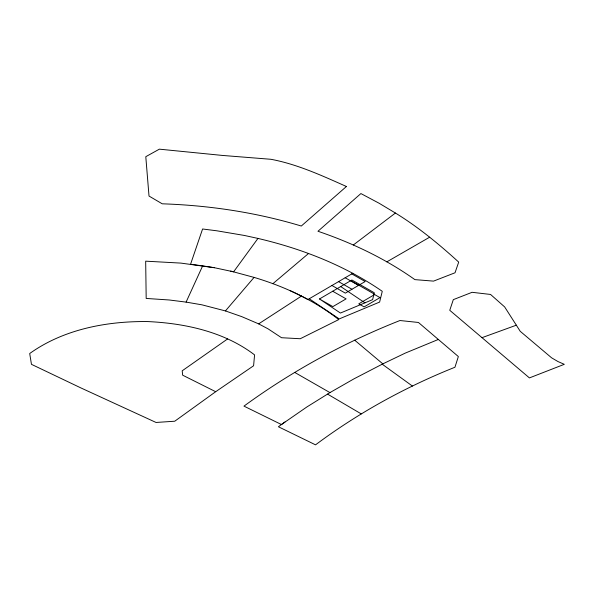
<?xml version="1.0" encoding="UTF-8"?>
<svg xmlns="http://www.w3.org/2000/svg" width="594" height="594" viewBox="0 0 594 594"><rect width="100%" height="100%" fill="white"/><g stroke="black" fill="none" stroke-linecap="round" stroke-linejoin="round"><path stroke-width="0.89" d="M214.412 267.716L180.925 263.105L145.679 261.167L146.183 298.44L169.186 299.977L186.093 302.108L202.651 265.874L214.412 267.716L233.605 271.822L257.959 238.424C302.034 248.723 344.899 265.488 382.276 291.32L379.611 302.079L339.241 318.911L309.251 298.775M186.093 302.108L201.901 304.819L225.43 310.929L254.076 277.398C272.698 282.967 290.897 290.184 307.952 299.524L352.888 273.247M272.898 283.68L308.568 253.467M353.289 245.018L395.426 213.031C418.235 227.049 438.951 244.104 458.702 262.103L455.026 272.772L433.546 281.118L414.887 279.626C385.313 258.65 352.227 242.916 317.961 231.259L360.9 193.562L379.054 203.215L395.426 213.031M284.979 421.97L278.408 426.752L315.54 444.839C358.271 412.912 405.442 387.021 454.945 367.241L458.353 356.548L418.451 322.475L399.948 320.522C344.661 342.359 291.988 371.072 243.963 406.125L281.437 424.539L306.86 406.972L329.945 392.604L354.061 378.801L382.833 363.877L354.648 340.162M215.689 391.706L253.593 365.77L254.581 354.9C224.302 331.794 185.231 323.314 147.809 321.569C106.734 321.072 63.64 329.239 29.7 353.519L31.46 364.337L80.836 387.897L156.036 422.46L174.747 421.22L215.689 391.706L182.655 375.185L182.202 370.805L227.561 338.966M225.43 310.929L241.803 316.661L258.657 323.871L301.462 296.087M319.483 298.975L351.908 280.004L374.309 292.775L372.616 299.636L340.436 313.053L319.483 298.975L332.878 306.608L346.102 298.879L332.699 291.238M386.828 261.857L429.655 237.192M438.335 339.456L405.301 353.088L382.194 364.181L412.436 386.07M482.016 337.659L516.335 325.193L520.247 331.326L551.626 357.84L557.966 361.553L564.3 364.322L529.425 377.91L449.755 310.298L453.326 299.636L472.089 292.307L490.562 294.453L504.648 306.92L516.335 325.193M202.651 265.874L190.563 264.241L202.591 228.987L216.944 230.814L244.52 235.484L257.959 238.424M230.68 271.079L254.076 277.398M258.657 323.871L268.08 328.853L281.519 337.719L300.26 338.736L338.728 319.602C323.945 307.826 307.38 298.53 290.228 290.704M351.782 273.893L365.176 281.526L345.344 293.132L331.942 285.499M350.794 280.658L374.034 293.904M345.166 277.762L358.568 285.395M338.558 281.63L351.952 289.263M294.832 372.483L329.945 392.604M327.546 394.104L361.249 413.899M340.711 286.56L364.939 302.836M346.421 186.494L301.299 226.032C256.177 212.407 209.303 205.368 162.236 203.809L149.012 196.05L145.79 156.69L159.363 149.161L222.453 155.435L270.923 159.289C297.29 164.219 322.022 175.646 346.421 186.494M374.636 294.557L358.769 303.838L364.129 306.89L379.997 297.609L374.636 294.557"/></g></svg>
